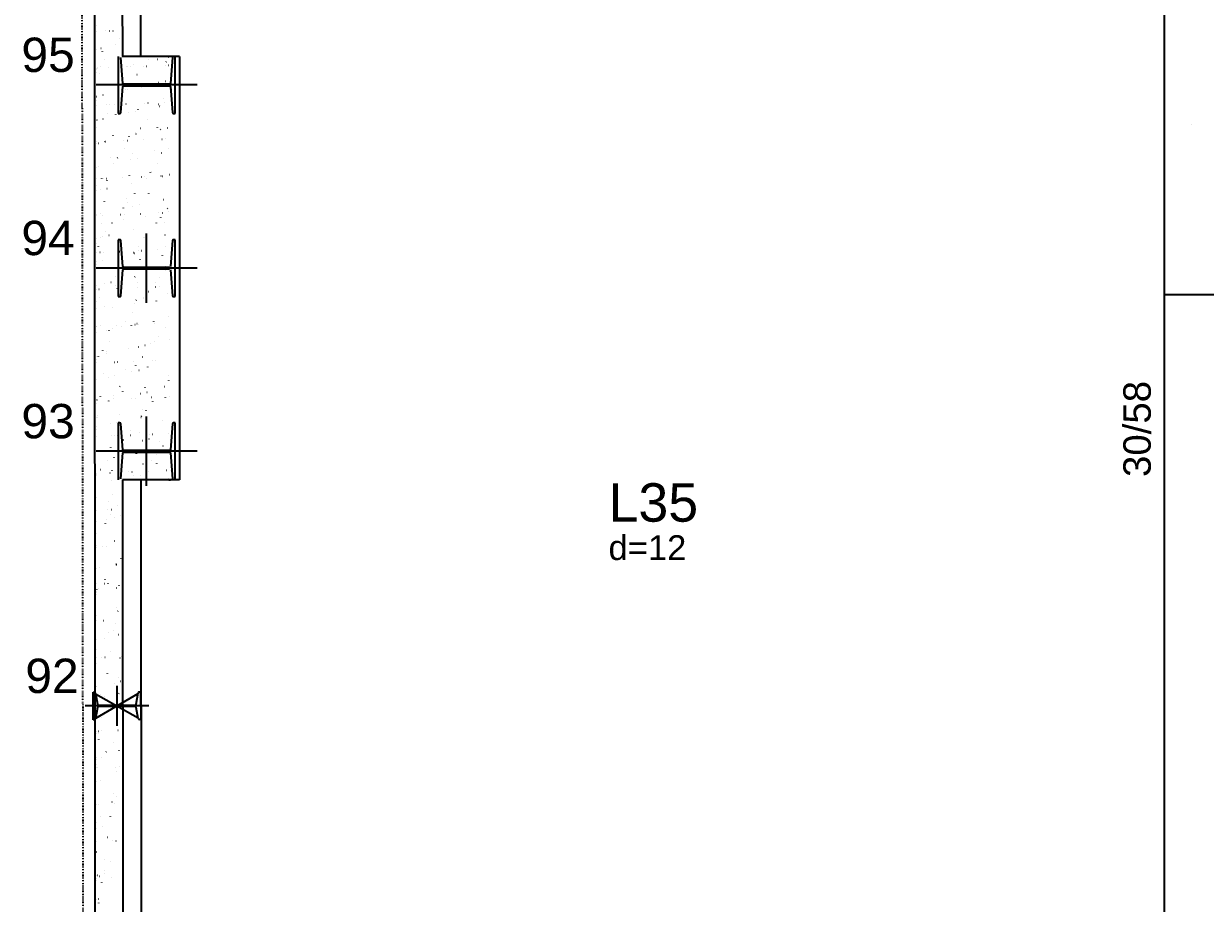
# Model space of a CAD drawing. Header units: millimetres. Extents: x 4424 to 9312, y 4538 to 9372.
# Drawn here: x 4461 to 5106, y 5765 to 6246 of the extents above; entities that cross this region are included whole.
import ezdxf

# ---------------------------------------------------------------- set-up
doc = ezdxf.new("R2010")
doc.units = ezdxf.units.MM
doc.linetypes.add('ESTILO_TQS_0003', pattern=[1.5, 0.5, -0.4, 0.1, -0.5])
for name, color, linetype in [('1', 4, 'Continuous'), ('10', 13, 'Continuous'), ('11', 22, 'Continuous'), ('13', 76, 'Continuous'), ('19', 5, 'Continuous'), ('24', 5, 'ESTILO_TQS_0003'), ('242', 3, 'Continuous'), ('3', 2, 'Continuous'), ('49', 20, 'Continuous'), ('51', 6, 'Continuous'), ('52', 21, 'Continuous')]:
    doc.layers.add(name, color=color, linetype=linetype)
doc.styles.get("Standard").update_dxf_attribs({"font": 'arial.ttf'})

# ---------------------------------------------------------------- blocks, each defined once
blk = doc.blocks.new('_H9EFD498501-010')
for p, q in [((191.399509, 1854.923951), (191.399509, 1854.923951)), ((191.399509, 1854.923951), (191.399509, 1854.923951)), ((191.399509, 1854.923951), (191.399509, 1854.923951)), ((191.404744, 1851.699045), (191.404744, 1851.699045)), ((191.404744, 1851.699045), (191.404744, 1851.699045)), ((191.404744, 1851.699045), (191.404744, 1851.699045)), ((196.427379, 1852.171668), (196.437168, 1852.246026)), ((198.749816, 1852.019738), (198.824745, 1852.023009)), ((200.623031, 1852.101524), (200.69796, 1852.104796)), ((204.388713, 1847.649037), (204.43437, 1847.708538)), ((191.420426, 1842.038031), (191.420426, 1842.038031)), ((194.072745, 1842.626036), (194.145967, 1842.642269)), ((194.93938, 1840.869196), (194.949169, 1840.943555)), ((201.991715, 1844.525208), (202.037372, 1844.58471)), ((193.862062, 1832.68615), (193.862062, 1832.68615)), ((193.862062, 1832.68615), (193.862062, 1832.68615)), ((193.862062, 1832.68615), (193.862062, 1832.68615)), ((195.736691, 1836.373503), (195.782348, 1836.433004)), ((192.404639, 1832.031088), (192.404639, 1832.031088))]:
    blk.add_line(p, q)
blk = doc.blocks.new('_H9EFD498501-009')
for p, q in [((195.736691, 1836.373503), (195.782348, 1836.433004)), ((207.974739, 1832.817476), (208.047961, 1832.833709)), ((208.292155, 1832.332231), (208.367084, 1832.335502)), ((210.165371, 1832.414017), (210.240299, 1832.417289)), ((211.635849, 1833.629124), (211.709071, 1833.645357)), ((217.532576, 1832.402761), (217.542366, 1832.477119)), ((219.006947, 1832.800049), (219.081876, 1832.80332)), ((219.968651, 1836.327518), (220.014308, 1836.387019)), ((224.815845, 1836.551059), (224.889067, 1836.567292)), ((229.122311, 1833.241695), (229.197239, 1833.244966)), ((229.749384, 1835.159229), (229.759174, 1835.233588)), ((230.995526, 1833.323481), (231.070455, 1833.326753)), ((191.437375, 1831.596335), (191.437375, 1831.596335)), ((191.437375, 1831.596335), (191.437375, 1831.596335)), ((191.437375, 1830.770525), (191.437375, 1830.770525)), ((191.437375, 1830.770525), (191.437375, 1830.770525)), ((191.437375, 1830.770525), (191.437375, 1830.770525)), ((191.437375, 1829.15123), (191.437375, 1829.15123)), ((191.437375, 1829.15123), (191.437375, 1829.15123)), ((191.437375, 1829.15123), (191.437375, 1829.15123)), ((191.992808, 1831.49438), (192.038465, 1831.553881)), ((193.348592, 1828.785962), (193.358381, 1828.86032)), ((198.176792, 1831.890585), (198.251721, 1831.893856)), ((205.491979, 1830.984743), (205.501768, 1831.059101)), ((213.713627, 1828.175812), (213.759284, 1828.235313)), ((207.572746, 1820.17286), (207.618403, 1820.232362)), ((208.330625, 1820.005816), (208.403848, 1820.022049)), ((209.969744, 1823.296689), (210.015401, 1823.35619)), ((216.044578, 1821.100289), (216.054367, 1821.174648)), ((225.537842, 1823.820564), (225.611065, 1823.836797)), ((228.085175, 1822.518307), (228.094965, 1822.592666)), ((229.198953, 1824.632213), (229.272175, 1824.648446)), ((231.690563, 1819.978121), (231.73622, 1820.037623)), ((191.437375, 1816.260673), (191.437375, 1816.260673)), ((191.437375, 1816.260673), (191.437375, 1816.260673)), ((191.437375, 1816.260673), (191.437375, 1816.260673)), ((191.437375, 1814.268831), (191.437375, 1814.268831)), ((191.489519, 1816.272233), (191.562741, 1816.288466)), ((191.684383, 1816.14504), (191.694173, 1816.219398)), ((195.150629, 1817.083881), (195.223851, 1817.100114)), ((203.901191, 1818.901509), (203.91098, 1818.975867)), ((227.94668, 1815.098998), (227.992337, 1815.1585)), ((228.549287, 1813.112542), (228.624215, 1813.115813)), ((191.437375, 1811.492201), (191.437375, 1811.492201)), ((191.437375, 1811.492201), (191.437375, 1811.492201)), ((191.437375, 1811.492201), (191.437375, 1811.492201)), ((197.004339, 1811.735259), (197.079268, 1811.738531)), ((197.57384, 1807.142032), (197.619497, 1807.201533)), ((198.877554, 1811.817046), (198.952483, 1811.820317)), ((201.317722, 1812.021155), (201.363379, 1812.080656)), ((207.719131, 1812.203077), (207.79406, 1812.206349)), ((209.052623, 1807.275321), (209.125845, 1807.291554)), ((212.713733, 1808.08697), (212.786955, 1808.103203)), ((214.45379, 1809.017055), (214.463579, 1809.091413)), ((217.834494, 1812.644724), (217.909423, 1812.647995)), ((219.70771, 1812.72651), (219.782638, 1812.729781)), ((225.549682, 1811.97517), (225.595339, 1812.034671)), ((225.893729, 1811.008905), (225.966951, 1811.025138)), ((226.597177, 1811.215836), (226.606966, 1811.290194)), ((191.437375, 1803.370115), (191.437375, 1803.370115)), ((191.437375, 1803.370115), (191.437375, 1803.370115)), ((191.845406, 1803.460573), (191.918628, 1803.476806)), ((195.176841, 1804.018203), (195.222499, 1804.077704)), ((202.236982, 1806.260587), (202.246771, 1806.334945)), ((219.294658, 1803.823464), (219.340315, 1803.882966)), ((191.437375, 1799.144836), (191.437375, 1799.144836)), ((191.437375, 1799.144836), (191.437375, 1799.144836)), ((200.748983, 1794.958115), (200.758773, 1795.032473)), ((209.40851, 1794.463662), (209.481732, 1794.479895)), ((212.789581, 1796.376133), (212.79937, 1796.450491)), ((213.153777, 1795.820512), (213.199434, 1795.880014)), ((215.550775, 1798.944341), (215.596433, 1799.003842)), ((225.006389, 1799.132602), (225.016178, 1799.20696)), ((226.615727, 1798.27841), (226.688949, 1798.294643)), ((230.276837, 1799.090059), (230.350059, 1799.106292)), ((191.437375, 1791.388066), (191.437375, 1791.388066)), ((191.437375, 1791.388066), (191.437375, 1791.388066)), ((191.437375, 1790.479557), (191.437375, 1790.479557)), ((191.437375, 1790.479557), (191.437375, 1790.479557)), ((191.437375, 1790.479557), (191.437375, 1790.479557)), ((192.567403, 1790.730079), (192.640626, 1790.746312)), ((196.228513, 1791.541727), (196.301736, 1791.55796)), ((196.431315, 1791.606106), (196.506244, 1791.609377)), ((206.546678, 1792.047752), (206.621607, 1792.051024)), ((206.898754, 1787.668807), (206.944411, 1787.728308)), ((208.419894, 1792.129539), (208.494822, 1792.13281)), ((217.26147, 1792.51557), (217.336399, 1792.518842)), ((227.376834, 1792.957216), (227.451762, 1792.960488)), ((229.250049, 1793.039003), (229.324978, 1793.042274)), ((231.130713, 1787.622822), (231.17637, 1787.682323)), ((199.158195, 1782.874881), (199.167985, 1782.949239)), ((203.154871, 1782.789684), (203.200528, 1782.849185)), ((210.130507, 1781.733167), (210.203729, 1781.7494)), ((211.301582, 1785.073662), (211.311372, 1785.14802)), ((213.791617, 1782.544816), (213.864839, 1782.561049)), ((223.34218, 1786.49168), (223.351969, 1786.566038)), ((226.971613, 1785.466751), (227.044835, 1785.482984)), ((191.437375, 1777.589), (191.437375, 1777.589)), ((191.437375, 1777.589), (191.437375, 1777.589)), ((192.92329, 1777.918419), (192.996512, 1777.934652)), ((200.757873, 1779.665855), (200.80353, 1779.725356)), ((221.131807, 1774.591993), (221.177464, 1774.651494)), ((221.854181, 1775.189208), (221.863971, 1775.263567)), ((224.87569, 1779.471116), (224.921347, 1779.530618)), ((191.437375, 1771.283931), (191.437375, 1771.283931)), ((191.437375, 1771.283931), (191.437375, 1771.283931)), ((191.437375, 1771.283931), (191.437375, 1771.283931)), ((194.502849, 1771.514149), (194.548506, 1771.573651)), ((195.258862, 1771.450781), (195.333791, 1771.454052)), ((197.132077, 1771.532567), (197.207006, 1771.535839)), ((197.493986, 1770.233959), (197.503776, 1770.308317)), ((205.973654, 1771.918599), (206.048583, 1771.92187)), ((209.710794, 1772.990427), (209.720584, 1773.064786)), ((210.486394, 1768.921508), (210.559616, 1768.937741)), ((216.089017, 1772.360245), (216.163946, 1772.363517)), ((217.962233, 1772.442031), (218.037161, 1772.445303)), ((218.734809, 1771.468164), (218.780466, 1771.527666)), ((226.80381, 1772.828063), (226.878738, 1772.831335)), ((227.693611, 1772.736256), (227.766833, 1772.752489)), ((231.354721, 1773.547904), (231.427943, 1773.564137)), ((191.437375, 1767.519146), (191.437375, 1767.519146)), ((191.437375, 1764.698442), (191.437375, 1764.698442)), ((191.437375, 1764.698442), (191.437375, 1764.698442)), ((191.437375, 1764.698442), (191.437375, 1764.698442)), ((193.645288, 1765.187924), (193.71851, 1765.204157)), ((197.306398, 1765.999573), (197.37962, 1766.015806)), ((212.479785, 1763.316459), (212.525442, 1763.37596)), ((220.263393, 1763.105974), (220.273183, 1763.180332)), ((196.005988, 1758.931487), (196.015777, 1759.005846)), ((206.338904, 1755.313507), (206.384561, 1755.373008)), ((208.046585, 1760.349505), (208.056375, 1760.423864)), ((208.735902, 1758.437336), (208.781559, 1758.496837)), ((211.208391, 1756.191013), (211.281613, 1756.207246)), ((214.869501, 1757.002662), (214.942723, 1757.018895)), ((228.049497, 1759.924596), (228.12272, 1759.940829)), ((230.456721, 1755.118768), (230.502378, 1755.17827)), ((191.437375, 1751.807884), (191.437375, 1751.807884)), ((191.437375, 1751.807884), (191.437375, 1751.807884)), ((191.437375, 1751.179797), (191.437375, 1751.179797)), ((191.437375, 1751.179797), (191.437375, 1751.179797)), ((194.001174, 1752.376265), (194.074396, 1752.392498)), ((194.685838, 1751.321627), (194.760766, 1751.324899)), ((204.801201, 1751.763274), (204.87613, 1751.766545)), ((206.558587, 1749.047034), (206.568376, 1749.121392)), ((206.674417, 1751.84506), (206.749345, 1751.848332)), ((215.515993, 1752.231092), (215.590922, 1752.234363)), ((218.599184, 1750.465052), (218.608974, 1750.53941)), ((225.631357, 1752.672738), (225.706285, 1752.676009)), ((226.712838, 1750.239645), (226.758495, 1750.299147)), ((227.504572, 1752.754524), (227.579501, 1752.757796)), ((230.815992, 1753.221521), (230.825781, 1753.295879)), ((194.4152, 1746.848253), (194.424989, 1746.922612)), ((196.339998, 1742.282678), (196.385655, 1742.34218)), ((200.08388, 1747.161801), (200.129537, 1747.221303)), ((211.564278, 1743.379354), (211.6375, 1743.395586)), ((224.31584, 1747.115816), (224.361497, 1747.175318)), ((228.771495, 1747.194102), (228.844717, 1747.210335)), ((191.437375, 1738.917327), (191.437375, 1738.917327)), ((191.437375, 1738.917327), (191.437375, 1738.917327)), ((191.437375, 1738.917327), (191.437375, 1738.917327)), ((191.437375, 1735.893457), (191.437375, 1735.893457)), ((191.437375, 1735.893457), (191.437375, 1735.893457)), ((193.942999, 1739.158849), (193.988657, 1739.218351)), ((194.723172, 1739.64577), (194.796394, 1739.662003)), ((198.384282, 1740.457419), (198.457504, 1740.473652)), ((204.967799, 1736.9638), (204.977588, 1737.038158)), ((217.111186, 1739.162581), (217.120975, 1739.236939)), ((218.060816, 1738.964111), (218.106473, 1739.023612)), ((229.151783, 1740.580599), (229.161573, 1740.654957)), ((191.437375, 1731.075662), (191.437375, 1731.075662)), ((191.437375, 1731.075662), (191.437375, 1731.075662)), ((191.437375, 1731.075662), (191.437375, 1731.075662)), ((192.750991, 1734.207331), (192.76078, 1734.28169)), ((193.513385, 1731.166302), (193.588314, 1731.169574)), ((195.3866, 1731.248089), (195.461529, 1731.25136)), ((204.228177, 1731.63412), (204.303106, 1731.637392)), ((211.919935, 1730.961159), (211.965593, 1731.02066)), ((212.286275, 1730.648859), (212.359498, 1730.665092)), ((214.316934, 1734.084988), (214.362591, 1734.144489)), ((214.34354, 1732.075767), (214.418469, 1732.079038)), ((215.947385, 1731.460507), (216.020608, 1731.47674)), ((216.216756, 1732.157553), (216.291684, 1732.160824)), ((225.058332, 1732.543585), (225.133261, 1732.546856)), ((227.663784, 1729.278127), (227.673574, 1729.352486)), ((229.127382, 1734.382442), (229.200604, 1734.398675)), ((191.437375, 1726.026769), (191.437375, 1726.026769)), ((191.437375, 1726.026769), (191.437375, 1726.026769)), ((191.437375, 1724.229431), (191.437375, 1724.229431)), ((195.079058, 1726.834111), (195.15228, 1726.850344)), ((203.30359, 1724.322878), (203.313379, 1724.397236)), ((205.664912, 1722.809453), (205.710569, 1722.868955)), ((215.520398, 1727.079346), (215.530187, 1727.153705)), ((229.896871, 1722.763468), (229.942528, 1722.82297)), ((201.921029, 1717.93033), (201.966686, 1717.989832)), ((212.642162, 1717.837199), (212.715384, 1717.853432)), ((226.072997, 1717.194893), (226.082786, 1717.269251)), ((229.849379, 1721.651947), (229.922601, 1721.66818)), ((191.437375, 1713.136211), (191.437375, 1713.136211)), ((191.437375, 1713.136211), (191.437375, 1713.136211)), ((191.437375, 1713.136211), (191.437375, 1713.136211)), ((191.437375, 1710.971527), (191.437375, 1710.971527)), ((191.437375, 1710.971527), (191.437375, 1710.971527)), ((192.940361, 1711.037149), (193.015289, 1711.04042)), ((195.801056, 1714.103616), (195.874278, 1714.119849)), ((199.462166, 1714.915265), (199.535388, 1714.931497)), ((199.524031, 1714.806501), (199.569688, 1714.866003)), ((201.815591, 1713.020406), (201.825381, 1713.094765)), ((203.055724, 1711.478795), (203.130653, 1711.482067)), ((204.92894, 1711.560582), (205.003868, 1711.563853)), ((213.770516, 1711.946613), (213.845445, 1711.949885)), ((213.856189, 1714.438424), (213.865978, 1714.512783)), ((219.897965, 1709.73264), (219.943622, 1709.792141)), ((223.641848, 1714.611763), (223.687505, 1714.671264)), ((223.88588, 1712.388259), (223.960808, 1712.391531)), ((225.759095, 1712.470046), (225.834024, 1712.473317)), ((191.437375, 1704.267767), (191.437375, 1704.267767)), ((193.269007, 1706.654796), (193.314664, 1706.714297)), ((213.36416, 1705.106705), (213.437382, 1705.122938)), ((217.02527, 1705.918353), (217.098492, 1705.934586)), ((217.500967, 1706.608811), (217.546624, 1706.668312)), ((224.408788, 1704.553971), (224.418577, 1704.628329)), ((230.205266, 1708.840288), (230.278488, 1708.856521)), ((191.437375, 1700.245654), (191.437375, 1700.245654)), ((191.437375, 1700.245654), (191.437375, 1700.245654)), ((196.156942, 1701.291956), (196.230165, 1701.308189)), ((200.224803, 1700.937172), (200.234593, 1701.011531)), ((211.245943, 1698.457105), (211.2916, 1698.516607)), ((212.36819, 1703.135953), (212.37798, 1703.210311)), ((191.437375, 1690.867392), (191.437375, 1690.867392)), ((191.437375, 1690.867392), (191.437375, 1690.867392)), ((191.437375, 1690.867392), (191.437375, 1690.867392)), ((191.767908, 1690.881824), (191.842836, 1690.885095)), ((193.641123, 1690.96361), (193.716052, 1690.966882)), ((202.4827, 1691.349642), (202.557629, 1691.352913)), ((205.105062, 1690.454153), (205.150719, 1690.513655)), ((207.50206, 1693.577982), (207.547717, 1693.637484)), ((210.777402, 1691.052719), (210.787192, 1691.127077)), ((212.598063, 1691.791288), (212.672992, 1691.79456)), ((213.720046, 1692.295045), (213.793268, 1692.311278)), ((214.471279, 1691.873074), (214.546207, 1691.876346)), ((222.920789, 1693.2515), (222.930578, 1693.325858)), ((223.312855, 1692.259106), (223.387784, 1692.262377)), ((230.927263, 1696.109793), (231.000485, 1696.126026)), ((191.437375, 1687.355096), (191.437375, 1687.355096)), ((191.437375, 1687.355096), (191.437375, 1687.355096)), ((191.437375, 1687.355096), (191.437375, 1687.355096)), ((196.87894, 1688.561462), (196.952162, 1688.577695)), ((198.560594, 1688.29625), (198.570384, 1688.370609)), ((200.54005, 1689.37311), (200.613272, 1689.389343)), ((225.478996, 1685.380292), (225.524653, 1685.439793)), ((229.222879, 1690.259415), (229.268536, 1690.318916)), ((195.106156, 1677.423325), (195.151813, 1677.482826)), ((198.850038, 1682.302448), (198.895696, 1682.361949)), ((209.113193, 1678.411797), (209.122983, 1678.486155)), ((214.442044, 1679.56455), (214.515266, 1679.580783)), ((218.103154, 1680.376199), (218.176376, 1680.392432)), ((221.330001, 1681.168265), (221.33979, 1681.242624)), ((223.081998, 1682.256463), (223.127655, 1682.315964)), ((231.28315, 1683.298134), (231.356372, 1683.314367)), ((191.437375, 1674.464538), (191.437375, 1674.464538)), ((191.437375, 1674.464538), (191.437375, 1674.464538)), ((191.437375, 1672.642077), (191.437375, 1672.642077)), ((191.437375, 1672.642077), (191.437375, 1672.642077)), ((192.709158, 1674.299496), (192.754815, 1674.358998)), ((197.072596, 1676.993779), (197.082385, 1677.068137)), ((197.234827, 1675.749802), (197.308049, 1675.766035)), ((201.310247, 1671.194317), (201.385176, 1671.197588)), ((203.183462, 1671.276103), (203.258391, 1671.279374)), ((212.025039, 1671.662135), (212.099968, 1671.665406)), ((216.826974, 1674.104757), (216.872631, 1674.164259)), ((222.140402, 1672.103781), (222.215331, 1672.107052)), ((224.013618, 1672.185567), (224.088547, 1672.188839)), ((191.437375, 1670.763258), (191.437375, 1670.763258)), ((191.437375, 1670.763258), (191.437375, 1670.763258)), ((191.437375, 1670.763258), (191.437375, 1670.763258)), ((195.481808, 1664.910544), (195.491597, 1664.984903)), ((207.625195, 1667.109325), (207.634984, 1667.183684)), ((210.686093, 1666.101806), (210.731751, 1666.161307)), ((213.083092, 1669.225634), (213.128749, 1669.285136)), ((214.79793, 1666.752891), (214.871152, 1666.769124)), ((219.665792, 1668.527343), (219.675582, 1668.601702)), ((191.437375, 1661.573981), (191.437375, 1661.573981)), ((191.437375, 1661.573981), (191.437375, 1661.573981)), ((191.437375, 1661.573981), (191.437375, 1661.573981)), ((197.956824, 1663.019308), (198.030046, 1663.035541)), ((201.617934, 1663.830956), (201.691156, 1663.847189)), ((230.929106, 1664.041307), (230.938896, 1664.115666)), ((231.060028, 1661.027944), (231.105685, 1661.087445)), ((193.817599, 1652.269623), (193.827388, 1652.343981)), ((200.687187, 1653.070977), (200.732844, 1653.130478)), ((204.43107, 1657.9501), (204.476727, 1658.009601)), ((206.034407, 1655.026091), (206.044196, 1655.100449)), ((215.519928, 1654.022396), (215.59315, 1654.038629)), ((218.177793, 1657.224872), (218.187583, 1657.29923)), ((219.181038, 1654.834045), (219.25426, 1654.850278)), ((221.567378, 1651.974627), (221.642307, 1651.977899)), ((228.663029, 1657.904115), (228.708686, 1657.963616)), ((229.338318, 1651.958073), (229.348108, 1652.032431)), ((231.682742, 1652.416274), (231.75767, 1652.419545)), ((191.437375, 1650.659123), (191.437375, 1650.659123)), ((191.437375, 1648.683423), (191.437375, 1648.683423)), ((191.437375, 1648.683423), (191.437375, 1648.683423)), ((191.895646, 1650.679132), (191.970575, 1650.682403)), ((198.290189, 1649.947148), (198.335846, 1650.00665)), ((198.312711, 1650.207648), (198.385933, 1650.223881)), ((200.737223, 1651.065163), (200.812152, 1651.068435)), ((210.852586, 1651.50681), (210.927515, 1651.510081)), ((212.725802, 1651.588596), (212.80073, 1651.591867)), ((216.587005, 1645.141638), (216.596795, 1645.215996)), ((222.408006, 1649.752409), (222.453663, 1649.811911)), ((191.437375, 1641.016388), (191.437375, 1641.016388)), ((192.035165, 1641.795443), (192.080822, 1641.854944)), ((192.3296, 1640.967151), (192.33939, 1641.041509)), ((204.370198, 1642.385169), (204.379987, 1642.459527)), ((215.875814, 1641.210737), (215.949037, 1641.22697)), ((216.267125, 1641.749458), (216.312782, 1641.808959)), ((218.664123, 1644.873286), (218.70978, 1644.932788)), ((227.674109, 1639.317151), (227.683899, 1639.391509)), ((191.437375, 1635.792865), (191.437375, 1635.792865)), ((191.437375, 1635.792865), (191.437375, 1635.792865)), ((191.437375, 1635.792865), (191.437375, 1635.792865)), ((191.437375, 1634.190031), (191.437375, 1634.190031)), ((191.437375, 1634.190031), (191.437375, 1634.190031)), ((191.437375, 1634.190031), (191.437375, 1634.190031)), ((199.034708, 1637.477153), (199.107931, 1637.493386)), ((202.695818, 1638.288802), (202.769041, 1638.305035)), ((210.012101, 1633.597752), (210.057758, 1633.657253)), ((214.922797, 1632.500716), (214.932586, 1632.575074)), ((191.437375, 1630.554988), (191.437375, 1630.554988)), ((191.437375, 1630.554988), (191.437375, 1630.554988)), ((191.437375, 1630.554988), (191.437375, 1630.554988)), ((199.56477, 1630.909838), (199.639699, 1630.91311)), ((201.437985, 1630.991624), (201.512914, 1630.994896)), ((202.882199, 1631.082698), (202.891989, 1631.157056)), ((206.268218, 1628.718629), (206.313875, 1628.77813)), ((210.279562, 1631.377656), (210.354491, 1631.380928)), ((216.597812, 1628.480242), (216.671034, 1628.496475)), ((220.258922, 1629.291891), (220.332144, 1629.308124)), ((220.394925, 1631.819302), (220.469854, 1631.822574)), ((222.268141, 1631.901089), (222.343069, 1631.90436)), ((226.186111, 1628.01468), (226.1959, 1628.089038)), ((231.109718, 1632.28712), (231.184646, 1632.290392)), ((191.437375, 1622.902307), (191.437375, 1622.902307)), ((191.437375, 1622.902307), (191.437375, 1622.902307)), ((199.390595, 1624.665494), (199.463817, 1624.681727)), ((203.87122, 1625.5948), (203.916877, 1625.654302)), ((213.434798, 1621.198244), (213.444587, 1621.272603)), ((224.245154, 1620.520938), (224.290811, 1620.58044)), ((227.989037, 1625.400061), (228.034694, 1625.459563)), ((197.616197, 1617.443095), (197.661854, 1617.502596)), ((201.291411, 1618.999463), (201.301201, 1619.073822)), ((216.953699, 1615.668582), (217.026921, 1615.684815)), ((221.848156, 1617.39711), (221.893813, 1617.456611)), ((224.595323, 1615.931445), (224.605112, 1616.005804)), ((191.437375, 1610.450854), (191.437375, 1610.450854)), ((191.437375, 1610.450854), (191.437375, 1610.450854)), ((191.437375, 1610.01175), (191.437375, 1610.01175)), ((191.437375, 1610.01175), (191.437375, 1610.01175)), ((191.437375, 1610.01175), (191.437375, 1610.01175)), ((191.437375, 1609.390698), (191.437375, 1609.390698)), ((191.437375, 1609.390698), (191.437375, 1609.390698)), ((191.475316, 1609.440143), (191.520973, 1609.499644)), ((193.872314, 1612.563972), (193.917971, 1612.623473)), ((198.991746, 1610.780685), (199.066675, 1610.783956)), ((200.112592, 1611.934999), (200.185815, 1611.951232)), ((203.773703, 1612.746648), (203.846925, 1612.762881)), ((209.107109, 1611.222331), (209.182038, 1611.225602)), ((210.980325, 1611.304117), (211.055253, 1611.307389)), ((211.562931, 1606.980001), (211.562931, 1606.980001)), ((211.562931, 1606.980001), (211.562931, 1606.980001)), ((211.84401, 1609.11501), (211.853799, 1609.189368)), ((213.854828, 1606.980001), (213.854828, 1606.980001)), ((215.593132, 1609.245404), (215.63879, 1609.304906)), ((219.821901, 1611.690149), (219.89683, 1611.69342)), ((223.416843, 1606.980001), (223.416843, 1606.980001)), ((223.416843, 1606.980001), (223.416843, 1606.980001)), ((229.937265, 1612.131795), (230.012193, 1612.135067)), ((231.81048, 1612.213582), (231.885409, 1612.216853)), ((199.627202, 1606.358541), (199.636992, 1606.4329)), ((191.437375, 1597.121192), (191.437375, 1597.121192)), ((191.437375, 1597.121192), (191.437375, 1597.121192)), ((198.139204, 1595.05607), (198.148993, 1595.130428)), ((200.468479, 1599.12334), (200.541701, 1599.139573)), ((191.437375, 1590.346719), (191.437375, 1590.346719)), ((191.437375, 1590.346719), (191.437375, 1590.346719)), ((191.437375, 1590.346719), (191.437375, 1590.346719)), ((197.819293, 1590.62536), (197.894222, 1590.628631)), ((199.453345, 1588.211624), (199.499002, 1588.271125)), ((199.692508, 1590.707146), (199.767437, 1590.710417)), ((203.197228, 1593.090747), (203.242885, 1593.150248)), ((204.851587, 1587.204493), (204.924809, 1587.220726)), ((191.437375, 1584.230634), (191.437375, 1584.230634)), ((191.437375, 1584.230634), (191.437375, 1584.230634)), ((191.437375, 1584.230634), (191.437375, 1584.230634)), ((196.548416, 1582.972836), (196.558205, 1583.047194)), ((197.056347, 1585.087795), (197.102004, 1585.147296)), ((201.190477, 1586.392845), (201.263699, 1586.409078)), ((191.437375, 1577.765009), (191.437375, 1577.765009)), ((191.437375, 1577.765009), (191.437375, 1577.765009)), ((191.437375, 1571.340077), (191.437375, 1571.340077)), ((191.437375, 1571.340077), (191.437375, 1571.340077)), ((191.437375, 1570.242584), (191.437375, 1570.242584)), ((191.437375, 1570.242584), (191.437375, 1570.242584)), ((194.884207, 1570.331914), (194.893996, 1570.406272)), ((197.246269, 1570.496206), (197.321198, 1570.499478)), ((201.546363, 1573.581185), (201.619585, 1573.597418)), ((205.034376, 1563.859276), (205.080033, 1563.918777)), ((191.437375, 1558.449519), (191.437375, 1558.449519)), ((191.437375, 1558.449519), (191.437375, 1558.449519)), ((191.437375, 1558.449519), (191.437375, 1558.449519)), ((193.396208, 1559.029442), (193.405998, 1559.103801)), ((202.268361, 1560.850691), (202.341583, 1560.866924)), ((202.637378, 1560.735447), (202.683035, 1560.794948)), ((205.436806, 1560.44746), (205.446595, 1560.521819)), ((191.437375, 1550.13845), (191.437375, 1550.13845)), ((191.437375, 1550.13845), (191.437375, 1550.13845)), ((191.437375, 1550.13845), (191.437375, 1550.13845)), ((196.073816, 1550.340881), (196.148745, 1550.344153)), ((196.382355, 1552.583741), (196.428012, 1552.643243)), ((197.947031, 1550.422667), (198.02196, 1550.425939)), ((203.948807, 1549.144989), (203.958596, 1549.219347)), ((191.437375, 1546.139319), (191.437375, 1546.139319)), ((191.437375, 1546.139319), (191.437375, 1546.139319)), ((191.437375, 1546.139319), (191.437375, 1546.139319)), ((191.437375, 1545.558961), (191.437375, 1545.558961)), ((191.437375, 1545.558961), (191.437375, 1545.558961)), ((191.437375, 1544.150631), (191.437375, 1544.150631)), ((191.437375, 1544.150631), (191.437375, 1544.150631)), ((191.80542, 1546.946208), (191.81521, 1547.020566)), ((192.638472, 1547.704618), (192.684129, 1547.76412)), ((202.624247, 1548.039031), (202.69747, 1548.055264)), ((202.358019, 1537.061755), (202.367808, 1537.136113)), ((191.437375, 1532.668404), (191.437375, 1532.668404)), ((191.437375, 1532.668404), (191.437375, 1532.668404)), ((191.437375, 1532.668404), (191.437375, 1532.668404)), ((191.437375, 1530.034315), (191.437375, 1530.034315)), ((191.437375, 1530.034315), (191.437375, 1530.034315)), ((195.500792, 1530.211728), (195.575721, 1530.214999)), ((203.346245, 1535.308536), (203.419467, 1535.324769)), ((205.616155, 1530.653374), (205.691084, 1530.656645)), ((198.219503, 1523.35227), (198.26516, 1523.411772)), ((200.69381, 1524.420833), (200.703599, 1524.495191)), ((201.963386, 1528.231393), (202.009043, 1528.290895)), ((191.437375, 1519.777846), (191.437375, 1519.777846)), ((191.437375, 1519.777846), (191.437375, 1519.777846)), ((195.822505, 1520.228441), (195.868162, 1520.287943)), ((203.702132, 1522.496877), (203.775354, 1522.51311)), ((191.437375, 1514.513629), (191.437375, 1514.513629)), ((191.437375, 1514.513629), (191.437375, 1514.513629)), ((191.437375, 1509.93018), (191.437375, 1509.93018)), ((191.437375, 1509.93018), (191.437375, 1509.93018)), ((191.437375, 1509.93018), (191.437375, 1509.93018)), ((194.328339, 1510.056403), (194.403268, 1510.059674)), ((196.201554, 1510.138189), (196.276483, 1510.14146)), ((199.205811, 1513.118361), (199.215601, 1513.19272)), ((204.424129, 1509.766382), (204.497351, 1509.782615)), ((205.043131, 1510.52422), (205.11806, 1510.527492)), ((191.437375, 1506.887288), (191.437375, 1506.887288)), ((191.437375, 1506.887288), (191.437375, 1506.887288)), ((191.437375, 1506.887288), (191.437375, 1506.887288)), ((197.615023, 1501.035127), (197.624813, 1501.109485)), ((203.800534, 1498.999922), (203.846192, 1499.059424)), ((204.780016, 1496.954723), (204.853238, 1496.970956)), ((191.437375, 1493.996731), (191.437375, 1493.996731)), ((191.60002, 1494.032788), (191.673242, 1494.049021)), ((201.403536, 1495.876093), (201.449193, 1495.935595)), ((203.870678, 1490.368895), (203.945607, 1490.372167)), ((205.743894, 1490.450682), (205.818822, 1490.453953)), ((191.437375, 1489.826046), (191.437375, 1489.826046)), ((191.437375, 1489.826046), (191.437375, 1489.826046)), ((193.755315, 1489.927249), (193.830243, 1489.930521)), ((195.148513, 1487.724388), (195.19417, 1487.783889)), ((195.950814, 1488.394205), (195.960604, 1488.468563)), ((205.502013, 1484.224228), (205.575235, 1484.240461)), ((191.437375, 1482.88794), (191.450287, 1482.904766)), ((191.437375, 1481.106173), (191.437375, 1481.106173)), ((191.437375, 1481.106173), (191.437375, 1481.106173)), ((191.437375, 1481.106173), (191.437375, 1481.106173)), ((194.462816, 1477.091734), (194.472605, 1477.166092)), ((205.623341, 1471.824935), (205.63313, 1471.899293)), ((205.8579, 1471.412569), (205.931122, 1471.428801)), ((191.437375, 1469.721911), (191.437375, 1469.721911)), ((191.437375, 1469.721911), (191.437375, 1469.721911)), ((191.437375, 1469.721911), (191.437375, 1469.721911)), ((191.437375, 1468.215615), (191.437375, 1468.215615)), ((192.582862, 1469.771924), (192.657791, 1469.775195)), ((192.677904, 1468.490634), (192.751126, 1468.506867)), ((192.872028, 1465.008499), (192.881817, 1465.082858)), ((194.456077, 1469.85371), (194.531006, 1469.856982)), ((203.297654, 1470.239742), (203.372583, 1470.243013)), ((196.985661, 1458.492917), (197.031318, 1458.552418)), ((200.729544, 1463.37204), (200.775201, 1463.431541)), ((203.959132, 1459.184013), (203.968921, 1459.258371)), ((191.437375, 1455.325058), (191.437375, 1455.325058)), ((191.437375, 1455.325058), (191.437375, 1455.325058)), ((191.437375, 1455.325058), (191.437375, 1455.325058)), ((191.437375, 1454.111232), (191.437375, 1454.111232)), ((191.437375, 1454.111232), (191.437375, 1454.111232)), ((194.588663, 1455.369088), (194.63432, 1455.42859)), ((191.437375, 1451.26225), (191.437375, 1451.26225)), ((191.437375, 1451.26225), (191.437375, 1451.26225)), ((191.437375, 1449.617776), (191.437375, 1449.617776)), ((191.437375, 1449.617776), (191.437375, 1449.617776)), ((192.009838, 1449.642771), (192.084766, 1449.646042)), ((202.125201, 1450.084417), (202.20013, 1450.087688)), ((202.471133, 1447.881541), (202.480922, 1447.9559)), ((203.998416, 1450.166203), (204.073345, 1450.169475)), ((191.437375, 1442.4345), (191.437375, 1442.4345)), ((193.755788, 1442.94848), (193.82901, 1442.964712)), ((200.880345, 1435.798307), (200.890134, 1435.872665)), ((202.566693, 1434.140569), (202.61235, 1434.20007)), ((191.437375, 1429.543942), (191.437375, 1429.543942)), ((191.437375, 1429.543942), (191.437375, 1429.543942)), ((191.437375, 1429.543942), (191.437375, 1429.543942)), ((191.437375, 1429.513642), (191.437375, 1429.513642)), ((192.7106, 1429.569232), (192.785529, 1429.572503)), ((200.169694, 1431.01674), (200.215351, 1431.076242)), ((201.552177, 1429.955263), (201.627106, 1429.958535)), ((191.437375, 1419.63656), (191.437375, 1419.63656)), ((193.914671, 1422.865035), (193.960328, 1422.924536)), ((199.216136, 1423.157385), (199.225926, 1423.231743)), ((191.437375, 1416.653384), (191.437375, 1416.653384)), ((194.833672, 1417.406325), (194.906894, 1417.422558)), ((191.437375, 1409.409507), (191.437375, 1409.409507)), ((191.437375, 1409.409507), (191.437375, 1409.409507)), ((191.437375, 1409.409507), (191.437375, 1409.409507)), ((197.728137, 1411.854914), (197.737927, 1411.929272)), ((200.379724, 1409.799938), (200.454653, 1409.80321)), ((202.252939, 1409.881725), (202.327868, 1409.884996)), ((205.750726, 1406.664392), (205.796383, 1406.723894)), ((191.437375, 1403.762827), (191.437375, 1403.762827)), ((191.437375, 1403.762827), (191.437375, 1403.762827)), ((191.528449, 1403.783017), (191.601671, 1403.79925)), ((195.751819, 1393.633564), (195.797476, 1393.693065)), ((196.13735, 1399.771679), (196.147139, 1399.846038)), ((199.495702, 1398.512687), (199.541359, 1398.572188)), ((191.437375, 1390.872269), (191.437375, 1390.872269)), ((191.437375, 1390.872269), (191.437375, 1390.872269)), ((191.437375, 1390.872269), (191.437375, 1390.872269)), ((191.437375, 1389.305372), (191.437375, 1389.305372)), ((191.437375, 1389.305372), (191.437375, 1389.305372)), ((191.437375, 1388.010871), (191.437375, 1388.010871)), ((191.437375, 1388.010871), (191.437375, 1388.010871)), ((192.250446, 1391.052523), (192.323668, 1391.068756)), ((193.354821, 1390.509735), (193.400478, 1390.569236)), ((194.473141, 1387.130757), (194.48293, 1387.205116)), ((195.911556, 1391.864171), (195.984778, 1391.880404)), ((199.8067, 1389.670785), (199.881629, 1389.674056)), ((205.736455, 1382.644721), (205.746244, 1382.71908)), ((191.437375, 1377.981711), (191.437375, 1377.981711)), ((191.437375, 1377.981711), (191.437375, 1377.981711)), ((192.606333, 1378.240863), (192.679555, 1378.257096)), ((192.985142, 1375.828286), (192.994931, 1375.902644))]:
    blk.add_line(p, q)

msp = doc.modelspace()

# ---------------------------------------------------------------- linework, layer by layer
at = {"layer": '1'}
for points in [[(5083.63, 6097.66), (5083.63, 6047.52)], [(5083.63, 6047.52), (5083.63, 5508.02)]]:
    msp.add_lwpolyline(points, dxfattribs=at)
at = {"layer": '24'}
msp.add_line((4494.58, 4809.84), (4490.49, 8470.52), dxfattribs=at)
at = {"layer": '242'}
for p, q in [((5098.69, 6190.6), (5098.69, 6190.6)), ((4517.63, 6112.02), (4517.63, 6112.02)), ((4528.13, 6112.02), (4528.13, 6112.02))]:
    msp.add_line(p, q, dxfattribs=at)
at = {"layer": '3'}
msp.add_lwpolyline([(5083.63, 6097.66), (5113.63, 6097.66), (5113.63, 6285.66), (5083.63, 6285.66), (5083.63, 6097.66)], dxfattribs=at)
at = {"layer": '49'}
for p, q in [((4500.57, 4811.91), (4499.05, 7894.44)), ((4514.05, 7894.44), (4514.87, 6227.54)), ((4524.05, 7894.45), (4524.87, 6227.54)), ((4541.13, 6227.54), (4514.86, 6227.54)), ((4546.13, 6227.54), (4514.86, 6227.54)), ((4546.13, 6227.54), (4546.13, 5996.5)), ((4514.99, 5996.5), (4515.57, 5076.62)), ((4546.13, 5996.5), (4514.99, 5996.5)), ((4524.99, 5996.5), (4525.38, 5076.62))]:
    msp.add_line(p, q, dxfattribs=at)
at = {"layer": '51'}
for p, q in [((4512.63, 6227.54), (4512.63, 6196.5)), ((4515.06, 6212.87), (4514, 6227.05)), ((4541.13, 6227.54), (4540.38, 6227.54)), ((4542.27, 6227.05), (4541.21, 6212.87)), ((4543.63, 6196.5), (4543.63, 6227.54)), ((4555.76, 6212.02), (4500.51, 6212.02)), ((4514, 6196.98), (4515.06, 6211.12)), ((4540.6, 6212.39), (4515.67, 6212.39)), ((4515.67, 6211.6), (4540.6, 6211.6)), ((4541.21, 6211.12), (4542.27, 6196.98)), ((4512.63, 6196.5), (4513.39, 6196.5)), ((4542.88, 6196.5), (4543.63, 6196.5)), ((4528.13, 6093.09), (4528.13, 6130.94)), ((4513.39, 6127.54), (4512.63, 6127.54)), ((4512.63, 6127.54), (4512.63, 6096.5)), ((4515.06, 6112.87), (4514, 6127.05)), ((4542.27, 6127.05), (4541.21, 6112.87)), ((4543.63, 6127.54), (4542.88, 6127.54)), ((4543.63, 6096.5), (4543.63, 6127.54)), ((4555.76, 6112.02), (4500.51, 6112.02)), ((4514, 6096.98), (4515.06, 6111.12)), ((4540.6, 6112.39), (4515.67, 6112.39)), ((4515.67, 6111.6), (4540.6, 6111.6)), ((4541.21, 6111.12), (4542.27, 6096.98)), ((4512.63, 6096.5), (4513.39, 6096.5)), ((4542.88, 6096.5), (4543.63, 6096.5)), ((4513.39, 6027.54), (4512.63, 6027.54)), ((4512.63, 6027.54), (4512.63, 5996.5)), ((4515.06, 6012.87), (4514, 6027.05)), ((4528.13, 5993.09), (4528.13, 6030.94)), ((4542.27, 6027.05), (4541.21, 6012.87)), ((4543.63, 6027.54), (4542.88, 6027.54)), ((4543.63, 5996.5), (4543.63, 6027.54)), ((4555.76, 6012.02), (4500.51, 6012.02)), ((4514, 5996.98), (4515.06, 6011.12)), ((4540.6, 6012.39), (4515.67, 6012.39)), ((4515.67, 6011.6), (4540.6, 6011.6)), ((4541.21, 6011.12), (4542.27, 5996.98)), ((4540.38, 5996.5), (4541.13, 5996.5)), ((4498.94, 5865.51), (4498.87, 5880.51)), ((4498.87, 5880.51), (4499.63, 5880.51)), ((4500.24, 5880.03), (4501.33, 5873.89)), ((4500.3, 5879.66), (4523.51, 5866.47)), ((4500.36, 5866.37), (4523.45, 5879.76)), ((4511.86, 5883.97), (4511.95, 5862.15)), ((4522.47, 5873.99), (4523.51, 5880.13)), ((4524.12, 5880.62), (4524.87, 5880.62)), ((4524.87, 5880.62), (4524.94, 5865.62)), ((4529.25, 5873.14), (4494.56, 5872.99)), ((4501.34, 5872.14), (4500.3, 5865.99)), ((4501.94, 5873.41), (4521.87, 5873.5)), ((4521.87, 5872.72), (4501.94, 5872.63)), ((4523.57, 5866.1), (4522.48, 5872.23)), ((4499.69, 5865.51), (4498.94, 5865.51)), ((4524.94, 5865.62), (4524.18, 5865.62))]:
    msp.add_line(p, q, dxfattribs=at)
for centre, start, end in [((4540.38, 6226.91), 90, 166.86123), ((4515.67, 6213.01), 193.13877, 270), ((4515.67, 6210.98), 89.895, 166.86115), ((4540.6, 6213.01), 270, 346.86123), ((4540.6, 6210.98), 13.13877, 90), ((4513.39, 6197.12), 270, 346.86123), ((4542.88, 6197.12), 193.13877, 270), ((4513.39, 6126.91), 13.13877, 90), ((4542.88, 6126.91), 90, 166.86123), ((4515.67, 6113.01), 193.13877, 270), ((4515.67, 6110.98), 89.895, 166.86115), ((4538.1, 6113.01), 270, 346.86123), ((4538.1, 6110.98), 13.13877, 90), ((4513.39, 6097.12), 270, 346.86123), ((4542.88, 6097.12), 193.13877, 270), ((4513.39, 6026.91), 13.13877, 90), ((4542.88, 6026.91), 90, 166.86123), ((4515.67, 6013.01), 193.13877, 270), ((4515.67, 6010.98), 89.895, 166.86115), ((4540.6, 6013.01), 270, 346.86123), ((4540.6, 6010.98), 13.13877, 90), ((4540.38, 5997.12), 193.13877, 270), ((4499.63, 5879.88), 13.3965, 90.25773), ((4524.12, 5879.99), 90.25773, 167.11896), ((4501.94, 5874.04), 193.39658, 270.36272), ((4501.95, 5872), 90.25773, 167.11896), ((4521.86, 5874.13), 270.25773, 347.11896), ((4521.87, 5872.09), 13.3965, 90.25773), ((4499.69, 5866.13), 270.25773, 347.11896), ((4524.18, 5866.24), 193.3965, 270.25773)]:
    msp.add_arc(centre, 0.625, start, end, dxfattribs=at)

# ---------------------------------------------------------------- block references
at = {"layer": '19'}
for name in ['_H9EFD498501-010', '_H9EFD498501-009']:
    msp.add_blockref(name, (4309.13, 4389.52), dxfattribs=at)

# ---------------------------------------------------------------- texts
at = {"layer": '10'}
msp.add_text('L35', height=21, dxfattribs=at).set_placement((4780.31, 5973.59))
at = {"layer": '11'}
msp.add_text('30/58', height=15, rotation=90, dxfattribs=at).set_placement((5076.36, 5998.01))
at = {"layer": '13'}
msp.add_text('d=12', height=13.5, dxfattribs=at).set_placement((4780.31, 5952.69))
at = {"layer": '52'}
for s, p in [('95', (4459.75, 6219.12)), ('94', (4459.75, 6119.12)), ('93', (4459.75, 6019.12)), ('92', (4461.89, 5880.07))]:
    msp.add_text(s, height=18.75, dxfattribs=at).set_placement(p)

doc.saveas('drawing.dxf')
